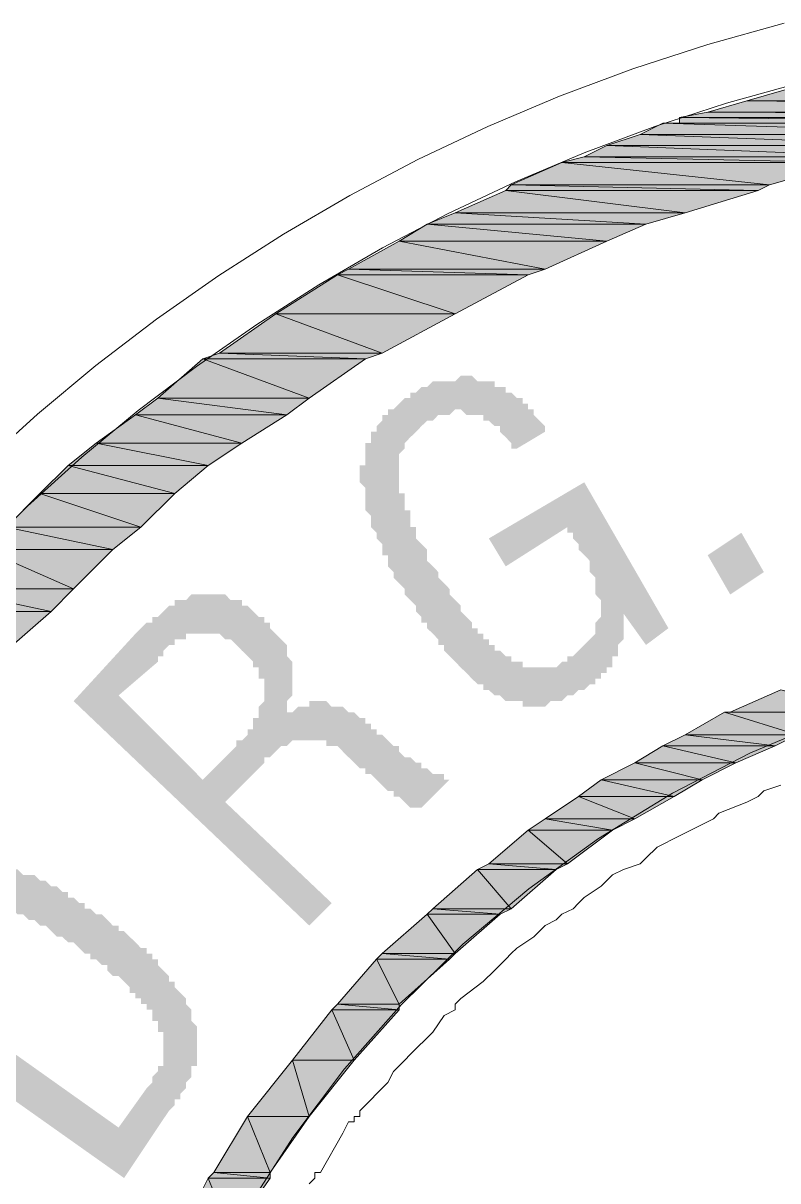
# Model space of a CAD drawing. Header units: millimetres. Extents: x 29 to 95071, y 20 to 67221.
# Drawn here: x 88989 to 89656, y 13687 to 14710 of the extents above; entities that cross this region are included whole.
import ezdxf

# ---------------------------------------------------------------- set-up
doc = ezdxf.new("R2010")
doc.units = ezdxf.units.MM

msp = doc.modelspace()

# ---------------------------------------------------------------- hatches: boundary and pattern name
h = msp.add_hatch(color=7)
h.paths.add_polyline_path([(90456.3, 14651.5), (89663.2, 14651.5), (90491, 14641.6)])
h.paths.add_polyline_path([(89663.2, 14651.5), (90491, 14641.6), (89628.5, 14641.6)])
h = msp.add_hatch(color=7)
h.paths.add_polyline_path([(90491, 14641.6), (89628.5, 14641.6), (90530.6, 14631.6)])
h.paths.add_polyline_path([(89628.5, 14641.6), (90530.6, 14631.6), (89593.8, 14631.6)])
h = msp.add_hatch(color=7)
h.paths.add_polyline_path([(90530.6, 14631.6), (89593.8, 14631.6), (90550.4, 14626.7)])
h.paths.add_polyline_path([(89593.8, 14631.6), (90550.4, 14626.7), (89569, 14626.7)])
h = msp.add_hatch(color=7)
h.paths.add_polyline_path([(90089.5, 14626.7), (89569, 14626.7), (90015.1, 14621.7)])
h.paths.add_polyline_path([(89569, 14626.7), (90015.1, 14621.7), (89569, 14621.7)])
h = msp.add_hatch(color=7)
h.paths.add_polyline_path([(89935.8, 14621.7), (89554.2, 14621.7), (89866.4, 14611.8)])
h.paths.add_polyline_path([(89554.2, 14621.7), (89866.4, 14611.8), (89534.3, 14611.8)])
h = msp.add_hatch(color=7)
h.paths.add_polyline_path([(90015.1, 14621.7), (89569, 14621.7), (89940.8, 14621.7)])
h.paths.add_polyline_path([(89569, 14621.7), (89940.8, 14621.7), (89554.2, 14621.7)])
h = msp.add_hatch(color=7)
h.paths.add_polyline_path([(89935.8, 14621.7), (89554.2, 14621.7)])
h.paths.add_polyline_path([(89935.8, 14621.7), (89554.2, 14621.7), (89940.8, 14621.7)])
h = msp.add_hatch(color=7)
h.paths.add_polyline_path([(89866.4, 14611.8), (89534.3, 14611.8), (89792.1, 14601.9)])
h.paths.add_polyline_path([(89534.3, 14611.8), (89792.1, 14601.9), (89504.6, 14601.9)])
h = msp.add_hatch(color=7)
h.paths.add_polyline_path([(89792.1, 14601.9), (89504.6, 14601.9), (89757.4, 14592)])
h.paths.add_polyline_path([(89504.6, 14601.9), (89757.4, 14592), (89484.8, 14592)])
h = msp.add_hatch(color=7)
h.paths.add_polyline_path([(89717.7, 14587), (89465, 14587), (89648.3, 14567.2)])
h.paths.add_polyline_path([(89465, 14587), (89648.3, 14567.2), (89420.3, 14567.2)])
h = msp.add_hatch(color=7)
h.paths.add_polyline_path([(89757.4, 14592), (89484.8, 14592), (89717.7, 14587)])
h.paths.add_polyline_path([(89484.8, 14592), (89717.7, 14587), (89465, 14587)])
h = msp.add_hatch(color=7)
h.paths.add_polyline_path([(89648.3, 14567.2), (89420.3, 14567.2), (89638.4, 14562.3)])
h.paths.add_polyline_path([(89420.3, 14567.2), (89638.4, 14562.3), (89415.4, 14562.3)])
h = msp.add_hatch(color=7)
h.paths.add_polyline_path([(89638.4, 14562.3), (89415.4, 14562.3), (89574, 14542.4)])
h.paths.add_polyline_path([(89415.4, 14562.3), (89574, 14542.4), (89370.8, 14542.4)])
h = msp.add_hatch(color=7)
h.paths.add_polyline_path([(89574, 14542.4), (89370.8, 14542.4), (89539.3, 14532.5)])
h.paths.add_polyline_path([(89370.8, 14542.4), (89539.3, 14532.5), (89346, 14532.5)])
h = msp.add_hatch(color=7)
h.paths.add_polyline_path([(89539.3, 14532.5), (89346, 14532.5), (89504.6, 14517.6)])
h.paths.add_polyline_path([(89346, 14532.5), (89504.6, 14517.6), (89321.2, 14517.6)])
h = msp.add_hatch(color=7)
h.paths.add_polyline_path([(89504.6, 14517.6), (89321.2, 14517.6), (89450.1, 14492.9)])
h.paths.add_polyline_path([(89321.2, 14517.6), (89450.1, 14492.9), (89276.6, 14492.9)])
h = msp.add_hatch(color=7)
h.paths.add_polyline_path([(89450.1, 14492.9), (89276.6, 14492.9), (89435.2, 14487.9)])
h.paths.add_polyline_path([(89276.6, 14492.9), (89435.2, 14487.9), (89266.7, 14487.9)])
h = msp.add_hatch(color=7)
h.paths.add_polyline_path([(89435.2, 14487.9), (89266.7, 14487.9), (89370.8, 14453.2)])
h.paths.add_polyline_path([(89266.7, 14487.9), (89370.8, 14453.2), (89212.2, 14453.2)])
h.paths.add_polyline_path([(89370.8, 14453.2), (89212.2, 14453.2)])
h.paths.add_polyline_path([(89212.2, 14453.2), (89370.8, 14453.2)])
h = msp.add_hatch(color=7)
h.paths.add_polyline_path([(89370.8, 14453.2), (89212.2, 14453.2), (89306.3, 14418.5)])
h.paths.add_polyline_path([(89212.2, 14453.2), (89306.3, 14418.5), (89162.6, 14418.5)])
h = msp.add_hatch(color=7)
h.paths.add_polyline_path([(89291.5, 14413.6), (89147.7, 14413.6), (89241.9, 14378.9)])
h.paths.add_polyline_path([(89147.7, 14413.6), (89241.9, 14378.9), (89108.1, 14378.9)])
h = msp.add_hatch(color=7)
h.paths.add_polyline_path([(89306.3, 14418.5), (89162.6, 14418.5), (89291.5, 14413.6)])
h.paths.add_polyline_path([(89162.6, 14418.5), (89291.5, 14413.6), (89147.7, 14413.6)])
h = msp.add_hatch(color=7)
h.dxf.hatch_style = 2
h.paths.add_polyline_path([(89539.3, 14160.8), (89514.5, 14195.5), (89519.5, 14190.5), (89519.5, 14185.6), (89519.5, 14180.6), (89519.5, 14175.6), (89519.5, 14170.7), (89519.5, 14165.7), (89514.5, 14160.8), (89514.5, 14155.8), (89514.5, 14150.9), (89509.6, 14150.9), (89509.6, 14145.9), (89509.6, 14140.9), (89504.6, 14140.9), (89504.6, 14136), (89499.6, 14136), (89499.6, 14131), (89494.7, 14131), (89494.7, 14126.1), (89489.7, 14126.1), (89484.8, 14121.1), (89479.8, 14121.1), (89474.9, 14116.2), (89469.9, 14116.2), (89465, 14111.2), (89460, 14111.2), (89455, 14111.2), (89450.1, 14106.2), (89445.1, 14106.2), (89440.2, 14106.2), (89435.2, 14106.2), (89430.3, 14106.2), (89430.3, 14111.2), (89425.3, 14111.2), (89420.3, 14111.2), (89415.4, 14111.2), (89410.4, 14116.2), (89405.5, 14116.2), (89400.5, 14121.1), (89395.6, 14121.1), (89395.6, 14126.1), (89390.6, 14126.1), (89385.6, 14131), (89380.7, 14136), (89375.7, 14140.9), (89370.8, 14145.9), (89365.8, 14150.9), (89360.9, 14155.8), (89360.9, 14160.8), (89355.9, 14160.8), (89355.9, 14165.7), (89351, 14170.7), (89346, 14175.6), (89346, 14180.6), (89341, 14180.6), (89341, 14185.6), (89336.1, 14190.5), (89336.1, 14195.5), (89331.1, 14200.4), (89326.2, 14205.4), (89326.2, 14210.3), (89321.2, 14215.3), (89316.3, 14220.3), (89316.3, 14225.2), (89311.3, 14230.2), (89311.3, 14235.1), (89311.3, 14240.1), (89306.3, 14240.1), (89306.3, 14245), (89306.3, 14250), (89301.4, 14254.9), (89301.4, 14259.9), (89296.4, 14264.9), (89296.4, 14269.8), (89296.4, 14274.8), (89291.5, 14279.7), (89291.5, 14284.7), (89291.5, 14289.6), (89291.5, 14294.6), (89291.5, 14299.6), (89286.5, 14304.5), (89286.5, 14309.5), (89286.5, 14314.4), (89286.5, 14319.4), (89291.5, 14319.4), (89291.5, 14324.3), (89291.5, 14329.3), (89291.5, 14334.3), (89291.5, 14339.2), (89296.4, 14339.2), (89296.4, 14344.2), (89296.4, 14349.1), (89301.4, 14349.1), (89301.4, 14354.1), (89306.3, 14359), (89306.3, 14364), (89311.3, 14364), (89311.3, 14368.9), (89316.3, 14368.9), (89321.2, 14373.9), (89326.2, 14378.9), (89331.1, 14378.9), (89331.1, 14383.8), (89336.1, 14383.8), (89341, 14388.8), (89346, 14388.8), (89351, 14393.7), (89355.9, 14393.7), (89360.9, 14393.7), (89365.8, 14393.7), (89370.8, 14393.7), (89375.7, 14398.7), (89380.7, 14398.7), (89385.6, 14398.7), (89390.6, 14393.7), (89395.6, 14393.7), (89400.5, 14393.7), (89405.5, 14393.7), (89405.5, 14388.8), (89410.4, 14388.8), (89415.4, 14388.8), (89415.4, 14383.8), (89420.3, 14383.8), (89425.3, 14378.9), (89430.3, 14378.9), (89430.3, 14373.9), (89435.2, 14373.9), (89435.2, 14368.9), (89440.2, 14368.9), (89440.2, 14364), (89445.1, 14359), (89450.1, 14354.1), (89450.1, 14349.1), (89425.3, 14334.3), (89420.3, 14334.3), (89420.3, 14339.2), (89415.4, 14344.2), (89410.4, 14349.1), (89410.4, 14354.1), (89405.5, 14354.1), (89400.5, 14359), (89395.6, 14359), (89395.6, 14364), (89390.6, 14364), (89385.6, 14364), (89380.7, 14364), (89375.7, 14368.9), (89370.8, 14368.9), (89365.8, 14364), (89360.9, 14364), (89355.9, 14364), (89351, 14359), (89346, 14359), (89341, 14354.1), (89336.1, 14349.1), (89331.1, 14344.2), (89326.2, 14339.2), (89326.2, 14334.3), (89321.2, 14329.3), (89321.2, 14324.3), (89321.2, 14319.4), (89321.2, 14314.4), (89321.2, 14309.5), (89321.2, 14304.5), (89321.2, 14299.6), (89321.2, 14294.6), (89326.2, 14294.6), (89326.2, 14289.6), (89326.2, 14284.7), (89326.2, 14279.7), (89331.1, 14279.7), (89331.1, 14274.8), (89331.1, 14269.8), (89331.1, 14264.9), (89336.1, 14264.9), (89336.1, 14259.9), (89336.1, 14254.9), (89341, 14250), (89346, 14245), (89346, 14240.1), (89346, 14235.1), (89351, 14230.2), (89355.9, 14225.2), (89355.9, 14220.3), (89360.9, 14215.3), (89365.8, 14210.3), (89365.8, 14205.4), (89370.8, 14200.4), (89375.7, 14195.5), (89375.7, 14190.5), (89380.7, 14185.6), (89385.6, 14180.6), (89385.6, 14175.6), (89390.6, 14175.6), (89390.6, 14170.7), (89395.6, 14170.7), (89395.6, 14165.7), (89400.5, 14165.7), (89400.5, 14160.8), (89405.5, 14160.8), (89405.5, 14155.8), (89410.4, 14155.8), (89415.4, 14150.9), (89420.3, 14150.9), (89420.3, 14145.9), (89425.3, 14145.9), (89430.3, 14145.9), (89430.3, 14140.9), (89435.2, 14140.9), (89440.2, 14140.9), (89445.1, 14140.9), (89450.1, 14140.9), (89455, 14140.9), (89460, 14140.9), (89465, 14145.9), (89469.9, 14145.9), (89469.9, 14150.9), (89474.9, 14150.9), (89479.8, 14155.8), (89484.8, 14160.8), (89489.7, 14165.7), (89494.7, 14170.7), (89494.7, 14175.6), (89494.7, 14180.6), (89499.6, 14185.6), (89499.6, 14190.5), (89499.6, 14195.5), (89499.6, 14200.4), (89494.7, 14205.4), (89494.7, 14210.3), (89494.7, 14215.3), (89494.7, 14220.3), (89489.7, 14225.2), (89489.7, 14230.2), (89489.7, 14235.1), (89484.8, 14240.1), (89479.8, 14245), (89479.8, 14250), (89474.9, 14254.9), (89474.9, 14259.9), (89469.9, 14259.9), (89469.9, 14264.9), (89415.4, 14230.2), (89400.5, 14254.9), (89484.8, 14304.5), (89559.1, 14175.6)])
h = msp.add_hatch(color=7)
h.paths.add_polyline_path([(89241.9, 14378.9), (89108.1, 14378.9), (89222.1, 14364)])
h.paths.add_polyline_path([(89108.1, 14378.9), (89222.1, 14364), (89088.3, 14364)])
h = msp.add_hatch(color=7)
h.paths.add_polyline_path([(89222.1, 14364), (89088.3, 14364), (89182.4, 14339.2)])
h.paths.add_polyline_path([(89088.3, 14364), (89182.4, 14339.2), (89053.6, 14339.2)])
h = msp.add_hatch(color=7)
h.paths.add_polyline_path([(89182.4, 14339.2), (89053.6, 14339.2), (89152.7, 14319.4)])
h.paths.add_polyline_path([(89053.6, 14339.2), (89152.7, 14319.4), (89028.8, 14319.4)])
h = msp.add_hatch(color=7)
h.paths.add_polyline_path([(89152.7, 14319.4), (89028.8, 14319.4), (89123, 14294.6)])
h.paths.add_polyline_path([(89028.8, 14319.4), (89123, 14294.6), (89004, 14294.6)])
h = msp.add_hatch(color=7)
h.paths.add_polyline_path([(89123, 14294.6), (89004, 14294.6), (89093.2, 14264.9)])
h.paths.add_polyline_path([(89004, 14294.6), (89093.2, 14264.9), (88974.3, 14264.9)])
h = msp.add_hatch(color=7)
h.paths.add_polyline_path([(89093.2, 14264.9), (88974.3, 14264.9), (89068.4, 14245)])
h.paths.add_polyline_path([(88974.3, 14264.9), (89068.4, 14245), (88954.4, 14245)])
h = msp.add_hatch(color=7)
h.dxf.hatch_style = 2
h.paths.add_polyline_path([(89613.7, 14205.4), (89593.8, 14240.1), (89623.6, 14259.9), (89643.4, 14225.2)])
h = msp.add_hatch(color=7)
h.paths.add_polyline_path([(89068.4, 14245), (88954.4, 14245), (89033.7, 14210.3)])
h.paths.add_polyline_path([(88954.4, 14245), (89033.7, 14210.3), (88919.7, 14210.3)])
h = msp.add_hatch(color=7)
h.paths.add_polyline_path([(89033.7, 14210.3), (88919.7, 14210.3), (89013.9, 14190.5)])
h.paths.add_polyline_path([(88919.7, 14210.3), (89013.9, 14190.5), (88904.9, 14190.5)])
h = msp.add_hatch(color=7)
h.paths.add_polyline_path([(89147.7, 14041.8), (89177.5, 14071.6), (89177.5, 14076.5), (89182.4, 14076.5), (89187.4, 14081.5), (89187.4, 14086.4), (89192.3, 14086.4), (89192.3, 14091.4), (89192.3, 14096.3), (89197.3, 14096.3), (89197.3, 14101.3), (89197.3, 14106.2), (89202.3, 14111.2), (89202.3, 14116.2), (89202.3, 14121.1), (89202.3, 14126.1), (89202.3, 14131), (89197.3, 14131), (89197.3, 14136), (89197.3, 14140.9), (89192.3, 14140.9), (89192.3, 14145.9), (89187.4, 14150.9), (89182.4, 14155.8), (89177.5, 14160.8), (89172.5, 14165.7), (89167.6, 14165.7), (89162.6, 14170.7), (89157.6, 14170.7), (89152.7, 14170.7), (89147.7, 14170.7), (89142.8, 14170.7), (89137.8, 14170.7), (89132.9, 14170.7), (89132.9, 14165.7), (89127.9, 14165.7), (89123, 14165.7), (89123, 14160.8), (89118, 14160.8), (89113, 14155.8), (89113, 14150.9), (89108.1, 14150.9), (89108.1, 14145.9), (89073.4, 14116.2)])
h.paths.add_polyline_path([(89241.9, 13912.9), (89033.7, 14111.2), (89088.3, 14170.7), (89093.2, 14175.6), (89098.2, 14180.6), (89103.1, 14180.6), (89103.1, 14185.6), (89108.1, 14185.6), (89113, 14190.5), (89118, 14195.5), (89123, 14195.5), (89123, 14200.4), (89127.9, 14200.4), (89132.9, 14200.4), (89137.8, 14205.4), (89142.8, 14205.4), (89147.7, 14205.4), (89152.7, 14205.4), (89157.6, 14205.4), (89162.6, 14205.4), (89167.6, 14205.4), (89172.5, 14200.4), (89177.5, 14200.4), (89182.4, 14200.4), (89182.4, 14195.5), (89187.4, 14195.5), (89192.3, 14190.5), (89197.3, 14185.6), (89202.3, 14185.6), (89202.3, 14180.6), (89207.2, 14180.6), (89207.2, 14175.6), (89212.2, 14170.7), (89217.1, 14165.7), (89222.1, 14160.8), (89222.1, 14155.8), (89222.1, 14150.9), (89227, 14145.9), (89227, 14140.9), (89227, 14136), (89227, 14131), (89227, 14126.1), (89227, 14121.1), (89227, 14116.2), (89222.1, 14111.2), (89222.1, 14106.2), (89222.1, 14101.3), (89217.1, 14096.3), (89222.1, 14101.3), (89227, 14101.3), (89232, 14106.2), (89237, 14106.2), (89241.9, 14106.2), (89241.9, 14111.2), (89246.9, 14111.2), (89251.8, 14111.2), (89256.8, 14111.2), (89261.7, 14106.2), (89266.7, 14106.2), (89271.6, 14106.2), (89276.6, 14101.3), (89281.6, 14101.3), (89286.5, 14096.3), (89291.5, 14096.3), (89291.5, 14091.4), (89296.4, 14091.4), (89296.4, 14086.4), (89301.4, 14086.4), (89301.4, 14081.5), (89306.3, 14081.5), (89311.3, 14076.5), (89316.3, 14071.6), (89321.2, 14071.6), (89321.2, 14066.6), (89326.2, 14061.6), (89331.1, 14061.6), (89336.1, 14056.7), (89341, 14056.7), (89341, 14051.7), (89346, 14051.7), (89351, 14046.8), (89355.9, 14046.8), (89360.9, 14046.8), (89360.9, 14041.8), (89365.8, 14041.8), (89341, 14017), (89336.1, 14017), (89331.1, 14017), (89326.2, 14022), (89321.2, 14026.9), (89316.3, 14026.9), (89316.3, 14031.9), (89311.3, 14031.9), (89306.3, 14036.9), (89301.4, 14041.8), (89296.4, 14046.8), (89291.5, 14046.8), (89291.5, 14051.7), (89286.5, 14051.7), (89281.6, 14056.7), (89276.6, 14061.6), (89271.6, 14066.6), (89266.7, 14071.6), (89261.7, 14071.6), (89256.8, 14071.6), (89256.8, 14076.5), (89251.8, 14076.5), (89246.9, 14076.5), (89241.9, 14076.5), (89237, 14076.5), (89232, 14076.5), (89227, 14076.5), (89222.1, 14071.6), (89217.1, 14071.6), (89212.2, 14066.6), (89207.2, 14061.6), (89202.3, 14061.6), (89202.3, 14056.7), (89197.3, 14051.7), (89167.6, 14022), (89261.7, 13932.8)])
h = msp.add_hatch(color=7)
h.paths.add_polyline_path([(89013.9, 14190.5), (88904.9, 14190.5), (88974.3, 14155.8)])
h.paths.add_polyline_path([(88904.9, 14190.5), (88974.3, 14155.8), (88870.2, 14155.8)])
h = msp.add_hatch(color=7)
h.paths.add_polyline_path([(89792.1, 14121.1), (89658.3, 14121.1), (89732.6, 14101.3)])
h.paths.add_polyline_path([(89658.3, 14121.1), (89732.6, 14101.3), (89613.7, 14101.3)])
h = msp.add_hatch(color=7)
h.paths.add_polyline_path([(89727.7, 14101.3), (89608.7, 14101.3), (89673.1, 14081.5)])
h.paths.add_polyline_path([(89608.7, 14101.3), (89673.1, 14081.5), (89574, 14081.5)])
h = msp.add_hatch(color=7)
h.paths.add_polyline_path([(89732.6, 14101.3), (89613.7, 14101.3), (89727.7, 14101.3)])
h.paths.add_polyline_path([(89613.7, 14101.3), (89727.7, 14101.3), (89608.7, 14101.3)])
h = msp.add_hatch(color=7)
h.paths.add_polyline_path([(89673.1, 14081.5), (89574, 14081.5), (89653.3, 14071.6)])
h.paths.add_polyline_path([(89574, 14081.5), (89653.3, 14071.6), (89554.2, 14071.6)])
h = msp.add_hatch(color=7)
h.paths.add_polyline_path([(89653.3, 14071.6), (89554.2, 14071.6), (89618.6, 14056.7)])
h.paths.add_polyline_path([(89554.2, 14071.6), (89618.6, 14056.7), (89529.4, 14056.7)])
h = msp.add_hatch(color=7)
h.paths.add_polyline_path([(89618.6, 14056.7), (89529.4, 14056.7), (89588.9, 14041.8)])
h.paths.add_polyline_path([(89529.4, 14056.7), (89588.9, 14041.8), (89499.6, 14041.8)])
h = msp.add_hatch(color=7)
h.paths.add_polyline_path([(89588.9, 14041.8), (89499.6, 14041.8), (89564.1, 14026.9)])
h.paths.add_polyline_path([(89499.6, 14041.8), (89564.1, 14026.9), (89479.8, 14026.9)])
h = msp.add_hatch(color=7)
h.paths.add_polyline_path([(89564.1, 14026.9), (89479.8, 14026.9), (89529.4, 14007.1)])
h.paths.add_polyline_path([(89479.8, 14026.9), (89529.4, 14007.1), (89450.1, 14007.1)])
h = msp.add_hatch(color=7)
h.paths.add_polyline_path([(89529.4, 14007.1), (89450.1, 14007.1), (89509.6, 13997.2)])
h.paths.add_polyline_path([(89450.1, 14007.1), (89509.6, 13997.2), (89435.2, 13997.2)])
h = msp.add_hatch(color=7)
h.paths.add_polyline_path([(89509.6, 13997.2), (89435.2, 13997.2), (89469.9, 13967.5)])
h.paths.add_polyline_path([(89435.2, 13997.2), (89469.9, 13967.5), (89400.5, 13967.5)])
h = msp.add_hatch(color=7)
h.paths.add_polyline_path([(89073.4, 13734.5), (89098.2, 13769.2), (89103.1, 13774.2), (89103.1, 13779.1), (89108.1, 13784.1), (89108.1, 13789), (89113, 13789), (89113, 13794), (89113, 13798.9), (89113, 13803.9), (89113, 13808.9), (89113, 13813.8), (89113, 13818.8), (89108.1, 13818.8), (89108.1, 13823.7), (89108.1, 13828.7), (89103.1, 13828.7), (89103.1, 13833.6), (89103.1, 13838.6), (89098.2, 13838.6), (89098.2, 13843.6), (89093.2, 13843.6), (89093.2, 13848.5), (89088.3, 13848.5), (89088.3, 13853.5), (89083.3, 13853.5), (89083.3, 13858.4), (89078.3, 13863.4), (89073.4, 13868.3), (89068.4, 13868.3), (89063.5, 13873.3), (89063.5, 13878.2), (89058.5, 13878.2), (89053.6, 13883.2), (89048.6, 13883.2), (89048.6, 13888.2), (89043.6, 13888.2), (89038.7, 13893.1), (89033.7, 13898.1), (89028.8, 13898.1), (89023.8, 13903), (89018.9, 13903), (89013.9, 13908), (89009, 13912.9), (89004, 13912.9), (88999, 13917.9), (88994.1, 13917.9), (88989.1, 13922.9), (88984.2, 13922.9), (88979.2, 13927.8), (88974.3, 13927.8), (88969.3, 13927.8), (88969.3, 13932.8), (88964.3, 13932.8), (88959.4, 13932.8), (88954.4, 13932.8), (88949.5, 13932.8), (88944.5, 13932.8), (88939.6, 13927.8), (88934.6, 13927.8), (88929.6, 13922.9), (88924.7, 13922.9), (88924.7, 13917.9), (88919.7, 13917.9), (88919.7, 13912.9), (88914.8, 13912.9), (88909.8, 13908), (88909.8, 13903), (88904.9, 13903), (88885, 13868.3)])
h.paths.add_polyline_path([(89078.3, 13689.9), (88840.4, 13858.4), (88890, 13922.9), (88890, 13927.8), (88895, 13932.8), (88899.9, 13937.7), (88904.9, 13942.7), (88909.8, 13947.6), (88914.8, 13952.6), (88919.7, 13952.6), (88924.7, 13957.6), (88929.6, 13957.6), (88934.6, 13962.5), (88939.6, 13962.5), (88944.5, 13962.5), (88949.5, 13962.5), (88954.4, 13962.5), (88959.4, 13962.5), (88964.3, 13962.5), (88969.3, 13962.5), (88974.3, 13962.5), (88979.2, 13962.5), (88984.2, 13962.5), (88989.1, 13957.6), (88994.1, 13957.6), (88999, 13957.6), (89004, 13952.6), (89009, 13952.6), (89013.9, 13947.6), (89018.9, 13947.6), (89023.8, 13942.7), (89028.8, 13942.7), (89028.8, 13937.7), (89033.7, 13937.7), (89038.7, 13932.8), (89043.6, 13932.8), (89043.6, 13927.8), (89048.6, 13927.8), (89053.6, 13922.9), (89058.5, 13922.9), (89063.5, 13917.9), (89068.4, 13912.9), (89073.4, 13912.9), (89073.4, 13908), (89078.3, 13908), (89083.3, 13903), (89088.3, 13898.1), (89093.2, 13893.1), (89098.2, 13893.1), (89098.2, 13888.2), (89103.1, 13888.2), (89103.1, 13883.2), (89108.1, 13883.2), (89108.1, 13878.2), (89113, 13873.3), (89118, 13868.3), (89118, 13863.4), (89123, 13863.4), (89123, 13858.4), (89127.9, 13853.5), (89132.9, 13848.5), (89132.9, 13843.6), (89137.8, 13838.6), (89137.8, 13833.6), (89137.8, 13828.7), (89142.8, 13823.7), (89142.8, 13818.8), (89142.8, 13813.8), (89142.8, 13808.9), (89142.8, 13803.9), (89142.8, 13798.9), (89142.8, 13794), (89142.8, 13789), (89137.8, 13789), (89137.8, 13784.1), (89137.8, 13779.1), (89132.9, 13774.2), (89132.9, 13769.2), (89127.9, 13764.2), (89127.9, 13759.3), (89123, 13759.3), (89123, 13754.3), (89118, 13749.4)])
h = msp.add_hatch(color=7)
h.paths.add_polyline_path([(89460, 13962.5), (89390.6, 13962.5), (89420.3, 13927.8)])
h.paths.add_polyline_path([(89390.6, 13962.5), (89420.3, 13927.8), (89351, 13927.8)])
h = msp.add_hatch(color=7)
h.paths.add_polyline_path([(89469.9, 13967.5), (89400.5, 13967.5), (89460, 13962.5)])
h.paths.add_polyline_path([(89400.5, 13967.5), (89460, 13962.5), (89390.6, 13962.5)])
h = msp.add_hatch(color=7)
h.paths.add_polyline_path([(89410.4, 13922.9), (89346, 13922.9), (89370.8, 13888.2)])
h.paths.add_polyline_path([(89346, 13922.9), (89370.8, 13888.2), (89306.3, 13888.2)])
h = msp.add_hatch(color=7)
h.paths.add_polyline_path([(89420.3, 13927.8), (89351, 13927.8), (89410.4, 13922.9)])
h.paths.add_polyline_path([(89351, 13927.8), (89410.4, 13922.9), (89346, 13922.9)])
h = msp.add_hatch(color=7)
h.paths.add_polyline_path([(89370.8, 13888.2), (89306.3, 13888.2), (89365.8, 13883.2)])
h.paths.add_polyline_path([(89306.3, 13888.2), (89365.8, 13883.2), (89301.4, 13883.2)])
h = msp.add_hatch(color=7)
h.paths.add_polyline_path([(89365.8, 13883.2), (89301.4, 13883.2), (89321.2, 13843.6)])
h.paths.add_polyline_path([(89301.4, 13883.2), (89321.2, 13843.6), (89266.7, 13843.6)])
h = msp.add_hatch(color=7)
h.paths.add_polyline_path([(89321.2, 13838.6), (89261.7, 13838.6), (89281.6, 13794)])
h.paths.add_polyline_path([(89261.7, 13838.6), (89281.6, 13794), (89227, 13794)])
h = msp.add_hatch(color=7)
h.paths.add_polyline_path([(89321.2, 13843.6), (89266.7, 13843.6), (89321.2, 13838.6)])
h.paths.add_polyline_path([(89266.7, 13843.6), (89321.2, 13838.6), (89261.7, 13838.6)])
h = msp.add_hatch(color=7)
h.paths.add_polyline_path([(89281.6, 13794), (89227, 13794), (89241.9, 13744.4)])
h.paths.add_polyline_path([(89227, 13794), (89241.9, 13744.4), (89187.4, 13744.4)])
h = msp.add_hatch(color=7)
h.paths.add_polyline_path([(89241.9, 13744.4), (89187.4, 13744.4), (89207.2, 13694.9)])
h.paths.add_polyline_path([(89187.4, 13744.4), (89207.2, 13694.9), (89157.6, 13694.9)])
h = msp.add_hatch(color=7)
h.paths.add_polyline_path([(89207.2, 13694.9), (89157.6, 13694.9), (89207.2, 13689.9)])
h.paths.add_polyline_path([(89157.6, 13694.9), (89207.2, 13689.9), (89152.7, 13689.9)])
h = msp.add_hatch(color=7)
h.paths.add_polyline_path([(89207.2, 13689.9), (89152.7, 13689.9), (89172.5, 13640.3)])
h.paths.add_polyline_path([(89152.7, 13689.9), (89172.5, 13640.3), (89127.9, 13640.3)])

# ---------------------------------------------------------------- linework, layer by layer
at = {"color": 7, "lineweight": 0}
for points in [[(89661.3, 14710.1), (89593.9, 14691.3), (89527.8, 14669.8), (89463, 14645.6), (89399.7, 14618.9), (89337.9, 14589.6), (89277.7, 14557.8), (89219, 14523.7), (89162, 14487.2), (89106.8, 14448.5), (89053.3, 14407.6), (89001.7, 14364.6), (88951.9, 14319.6)], [(89675.3, 14657.4), (89610.5, 14639.4), (89547, 14618.8), (89484.8, 14595.6), (89424, 14570), (89364.6, 14541.9), (89306.7, 14511.5), (89250.3, 14478.9), (89195.4, 14444), (89142.3, 14406.9), (89090.8, 14367.8), (89041.1, 14326.6), (88993.1, 14283.5), (88947.1, 14238.5)], [(89702.4, 14095.2), (89631.1, 14065.1), (89562.7, 14029.9), (89497.5, 13989.9), (89435.7, 13945.3), (89377.6, 13896.4), (89323.3, 13843.3), (89273.1, 13786.3), (89227.3, 13725.6), (89186, 13661.6)]]:
    msp.add_lwpolyline(points, dxfattribs=at)
for points in [[(89663.2, 14651.5), (90491, 14641.6), (89628.5, 14641.6)], [(89628.5, 14641.6), (90530.6, 14631.6), (89593.8, 14631.6)], [(90491, 14641.6), (89628.5, 14641.6), (90530.6, 14631.6)], [(89593.8, 14631.6), (90550.4, 14626.7), (89569, 14626.7)], [(90089.5, 14626.7), (89569, 14626.7), (90015.1, 14621.7)], [(89569, 14626.7), (90015.1, 14621.7), (89569, 14621.7)], [(90530.6, 14631.6), (89593.8, 14631.6), (90550.4, 14626.7)], [(89554.2, 14621.7), (89866.4, 14611.8), (89534.3, 14611.8)], [(89569, 14621.7), (89940.8, 14621.7), (89554.2, 14621.7)], [(89935.8, 14621.7), (89554.2, 14621.7)], [(89935.8, 14621.7), (89554.2, 14621.7), (89940.8, 14621.7)], [(89935.8, 14621.7), (89554.2, 14621.7), (89866.4, 14611.8)], [(90015.1, 14621.7), (89569, 14621.7), (89940.8, 14621.7)], [(89534.3, 14611.8), (89792.1, 14601.9), (89504.6, 14601.9)], [(89866.4, 14611.8), (89534.3, 14611.8), (89792.1, 14601.9)], [(89504.6, 14601.9), (89757.4, 14592), (89484.8, 14592)], [(89792.1, 14601.9), (89504.6, 14601.9), (89757.4, 14592)], [(89465, 14587), (89648.3, 14567.2), (89420.3, 14567.2)], [(89484.8, 14592), (89717.7, 14587), (89465, 14587)], [(89717.7, 14587), (89465, 14587), (89648.3, 14567.2)], [(89757.4, 14592), (89484.8, 14592), (89717.7, 14587)], [(89420.3, 14567.2), (89638.4, 14562.3), (89415.4, 14562.3)], [(89648.3, 14567.2), (89420.3, 14567.2), (89638.4, 14562.3)], [(89415.4, 14562.3), (89574, 14542.4), (89370.8, 14542.4)], [(89638.4, 14562.3), (89415.4, 14562.3), (89574, 14542.4)], [(89370.8, 14542.4), (89539.3, 14532.5), (89346, 14532.5)], [(89574, 14542.4), (89370.8, 14542.4), (89539.3, 14532.5)], [(89346, 14532.5), (89504.6, 14517.6), (89321.2, 14517.6)], [(89539.3, 14532.5), (89346, 14532.5), (89504.6, 14517.6)], [(89321.2, 14517.6), (89450.1, 14492.9), (89276.6, 14492.9)], [(89504.6, 14517.6), (89321.2, 14517.6), (89450.1, 14492.9)], [(89276.6, 14492.9), (89435.2, 14487.9), (89266.7, 14487.9)], [(89450.1, 14492.9), (89276.6, 14492.9), (89435.2, 14487.9)], [(89266.7, 14487.9), (89370.8, 14453.2), (89212.2, 14453.2)], [(89435.2, 14487.9), (89266.7, 14487.9), (89370.8, 14453.2)], [(89212.2, 14453.2), (89306.3, 14418.5), (89162.6, 14418.5)], [(89370.8, 14453.2), (89212.2, 14453.2)], [(89212.2, 14453.2), (89370.8, 14453.2)], [(89370.8, 14453.2), (89212.2, 14453.2), (89306.3, 14418.5)], [(89147.7, 14413.6), (89241.9, 14378.9), (89108.1, 14378.9)], [(89162.6, 14418.5), (89291.5, 14413.6), (89147.7, 14413.6)], [(89291.5, 14413.6), (89147.7, 14413.6), (89241.9, 14378.9)], [(89306.3, 14418.5), (89162.6, 14418.5), (89291.5, 14413.6)], [(89108.1, 14378.9), (89222.1, 14364), (89088.3, 14364)], [(89241.9, 14378.9), (89108.1, 14378.9), (89222.1, 14364)], [(89088.3, 14364), (89182.4, 14339.2), (89053.6, 14339.2)], [(89222.1, 14364), (89088.3, 14364), (89182.4, 14339.2)], [(89053.6, 14339.2), (89152.7, 14319.4), (89028.8, 14319.4)], [(89182.4, 14339.2), (89053.6, 14339.2), (89152.7, 14319.4)], [(89028.8, 14319.4), (89123, 14294.6), (89004, 14294.6)], [(89152.7, 14319.4), (89028.8, 14319.4), (89123, 14294.6)], [(89004, 14294.6), (89093.2, 14264.9), (88974.3, 14264.9)], [(89123, 14294.6), (89004, 14294.6), (89093.2, 14264.9)], [(88974.3, 14264.9), (89068.4, 14245), (88954.4, 14245)], [(89093.2, 14264.9), (88974.3, 14264.9), (89068.4, 14245)], [(88954.4, 14245), (89033.7, 14210.3), (88919.7, 14210.3)], [(89068.4, 14245), (88954.4, 14245), (89033.7, 14210.3)], [(88919.7, 14210.3), (89013.9, 14190.5), (88904.9, 14190.5)], [(89033.7, 14210.3), (88919.7, 14210.3), (89013.9, 14190.5)], [(89013.9, 14190.5), (88904.9, 14190.5), (88974.3, 14155.8)], [(89658.3, 14121.1), (89732.6, 14101.3), (89613.7, 14101.3)], [(89608.7, 14101.3), (89673.1, 14081.5), (89574, 14081.5)], [(89613.7, 14101.3), (89727.7, 14101.3), (89608.7, 14101.3)], [(89727.7, 14101.3), (89608.7, 14101.3), (89673.1, 14081.5)], [(89732.6, 14101.3), (89613.7, 14101.3), (89727.7, 14101.3)], [(89574, 14081.5), (89653.3, 14071.6), (89554.2, 14071.6)], [(89673.1, 14081.5), (89574, 14081.5), (89653.3, 14071.6)], [(89554.2, 14071.6), (89618.6, 14056.7), (89529.4, 14056.7)], [(89653.3, 14071.6), (89554.2, 14071.6), (89618.6, 14056.7)], [(89529.4, 14056.7), (89588.9, 14041.8), (89499.6, 14041.8)], [(89618.6, 14056.7), (89529.4, 14056.7), (89588.9, 14041.8)], [(89499.6, 14041.8), (89564.1, 14026.9), (89479.8, 14026.9)], [(89588.9, 14041.8), (89499.6, 14041.8), (89564.1, 14026.9)], [(89643.4, 14031.9), (89638.4, 14026.9)], [(89658.3, 14036.9), (89643.4, 14031.9)], [(89479.8, 14026.9), (89529.4, 14007.1), (89450.1, 14007.1)], [(89564.1, 14026.9), (89479.8, 14026.9), (89529.4, 14007.1)], [(89628.5, 14022), (89603.7, 14012.1)], [(89638.4, 14026.9), (89628.5, 14022)], [(89603.7, 14012.1), (89598.8, 14007.1)], [(89450.1, 14007.1), (89509.6, 13997.2), (89435.2, 13997.2)], [(89529.4, 14007.1), (89450.1, 14007.1), (89509.6, 13997.2)], [(89588.9, 14002.2), (89579, 13997.2)], [(89598.8, 14007.1), (89588.9, 14002.2)], [(89435.2, 13997.2), (89469.9, 13967.5), (89400.5, 13967.5)], [(89509.6, 13997.2), (89435.2, 13997.2), (89469.9, 13967.5)], [(89569, 13992.2), (89549.2, 13982.3)], [(89579, 13997.2), (89569, 13992.2)], [(89549.2, 13982.3), (89539.3, 13972.4)], [(89539.3, 13972.4), (89534.3, 13967.5)], [(89390.6, 13962.5), (89420.3, 13927.8), (89351, 13927.8)], [(89400.5, 13967.5), (89460, 13962.5), (89390.6, 13962.5)], [(89460, 13962.5), (89390.6, 13962.5), (89420.3, 13927.8)], [(89469.9, 13967.5), (89400.5, 13967.5), (89460, 13962.5)], [(89519.5, 13962.5), (89509.6, 13957.6)], [(89534.3, 13967.5), (89519.5, 13962.5)], [(89509.6, 13957.6), (89499.6, 13947.6)], [(89499.6, 13947.6), (89484.8, 13937.7)], [(89479.8, 13932.8), (89474.9, 13927.8)], [(89484.8, 13937.7), (89479.8, 13932.8)], [(89346, 13922.9), (89370.8, 13888.2), (89306.3, 13888.2)], [(89351, 13927.8), (89410.4, 13922.9), (89346, 13922.9)], [(89410.4, 13922.9), (89346, 13922.9), (89370.8, 13888.2)], [(89420.3, 13927.8), (89351, 13927.8), (89410.4, 13922.9)], [(89465, 13922.9), (89460, 13917.9)], [(89474.9, 13927.8), (89465, 13922.9)], [(89450.1, 13912.9), (89440.2, 13903)], [(89460, 13917.9), (89450.1, 13912.9)], [(89440.2, 13903), (89425.3, 13893.1)], [(89306.3, 13888.2), (89365.8, 13883.2), (89301.4, 13883.2)], [(89370.8, 13888.2), (89306.3, 13888.2), (89365.8, 13883.2)], [(89420.3, 13888.2), (89415.4, 13883.2)], [(89425.3, 13893.1), (89420.3, 13888.2)], [(89301.4, 13883.2), (89321.2, 13843.6), (89266.7, 13843.6)], [(89365.8, 13883.2), (89301.4, 13883.2), (89321.2, 13843.6)], [(89410.4, 13878.2), (89405.5, 13873.3)], [(89415.4, 13883.2), (89410.4, 13878.2)], [(89405.5, 13873.3), (89395.6, 13863.4)], [(89395.6, 13863.4), (89375.7, 13848.5)], [(89375.7, 13848.5), (89370.8, 13843.6)], [(89261.7, 13838.6), (89281.6, 13794), (89227, 13794)], [(89266.7, 13843.6), (89321.2, 13838.6), (89261.7, 13838.6)], [(89321.2, 13838.6), (89261.7, 13838.6), (89281.6, 13794)], [(89321.2, 13843.6), (89266.7, 13843.6), (89321.2, 13838.6)], [(89370.8, 13838.6), (89360.9, 13833.6)], [(89370.8, 13843.6), (89370.8, 13838.6)], [(89360.9, 13833.6), (89351, 13818.8)], [(89351, 13818.8), (89331.1, 13798.9)], [(89331.1, 13798.9), (89326.2, 13794)], [(89227, 13794), (89241.9, 13744.4), (89187.4, 13744.4)], [(89227, 13794), (89281.6, 13794)], [(89281.6, 13794), (89227, 13794)], [(89281.6, 13794), (89227, 13794), (89241.9, 13744.4)], [(89321.2, 13789), (89316.3, 13784.1)], [(89326.2, 13794), (89321.2, 13789)], [(89316.3, 13784.1), (89311.3, 13774.2)], [(89311.3, 13774.2), (89286.5, 13749.4)], [(89286.5, 13749.4), (89286.5, 13744.4)], [(89187.4, 13744.4), (89207.2, 13694.9), (89157.6, 13694.9)], [(89187.4, 13744.4), (89241.9, 13744.4)], [(89241.9, 13744.4), (89187.4, 13744.4)], [(89241.9, 13744.4), (89187.4, 13744.4), (89207.2, 13694.9)], [(89276.6, 13739.5), (89271.6, 13729.6)], [(89281.6, 13739.5), (89276.6, 13739.5)], [(89286.5, 13744.4), (89281.6, 13744.4)], [(89281.6, 13744.4), (89281.6, 13739.5)], [(89271.6, 13729.6), (89251.8, 13694.9)], [(89157.6, 13694.9), (89207.2, 13689.9), (89152.7, 13689.9)], [(89207.2, 13694.9), (89157.6, 13694.9), (89207.2, 13689.9)], [(89251.8, 13694.9), (89246.9, 13694.9)], [(89246.9, 13694.9), (89246.9, 13689.9)], [(89152.7, 13689.9), (89172.5, 13640.3), (89127.9, 13640.3)], [(89207.2, 13689.9), (89152.7, 13689.9), (89172.5, 13640.3)], [(89246.9, 13689.9), (89241.9, 13684.9)]]:
    msp.add_lwpolyline(points, close=True, dxfattribs=at)

doc.saveas('drawing.dxf')
